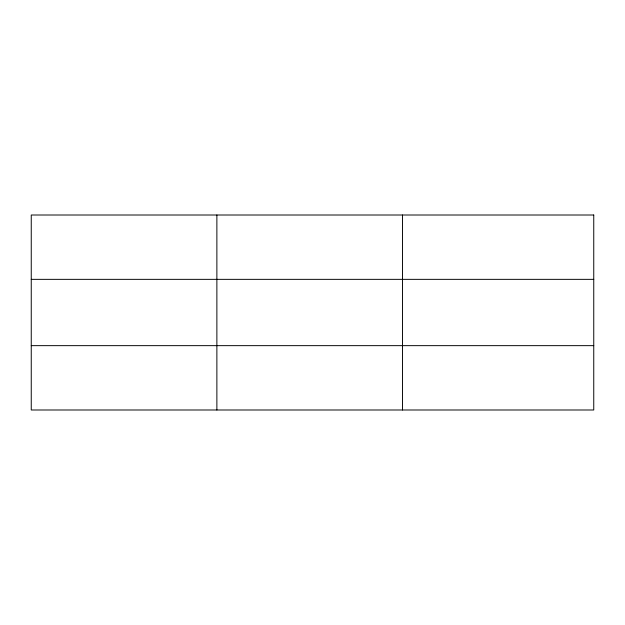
<?xml version="1.0" encoding="UTF-8"?>
<svg xmlns="http://www.w3.org/2000/svg" width="625" height="625" viewBox="0 0 625 625"><rect width="100%" height="100%" fill="white"/><g stroke="black" fill="none" stroke-linecap="round" stroke-linejoin="round"><path stroke-width="0.94" d="M216.875 409.992L216.875 215.008M402.5 409.992L402.5 215.008M31.25 279.352L593.75 279.352M31.25 345.648L593.75 345.648M593.75 215.008L593.75 409.992L31.25 409.992L31.25 215.008L593.75 215.008"/></g></svg>
